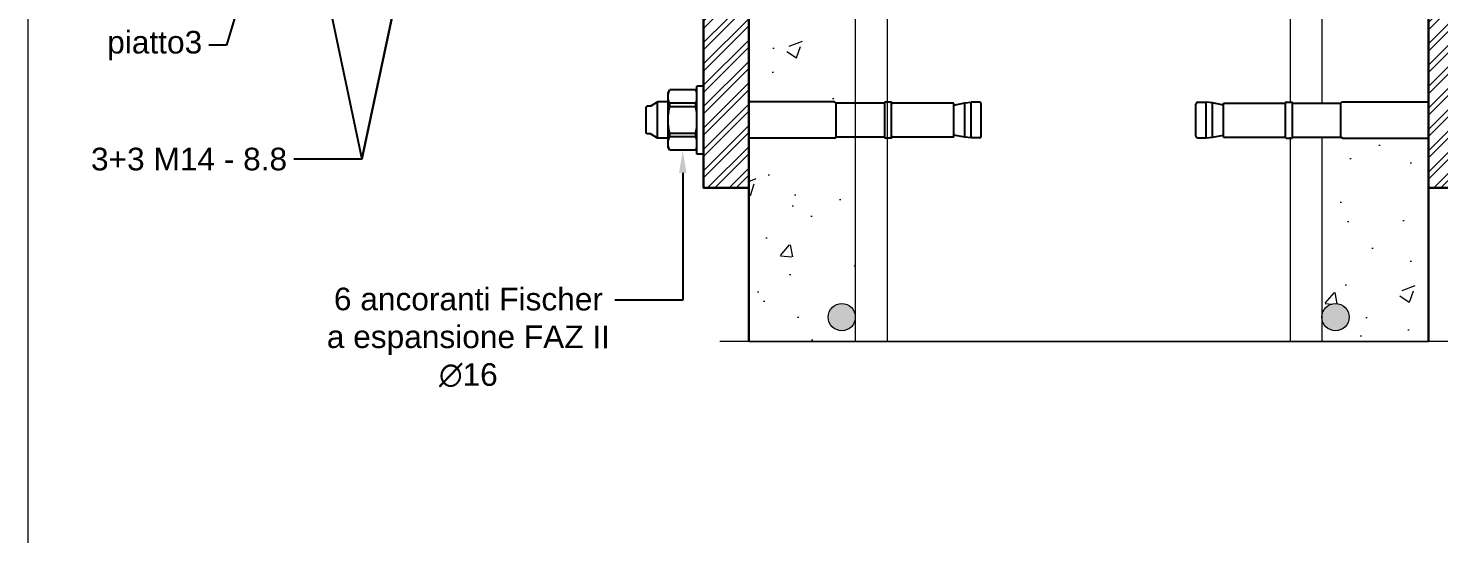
# Model space of a CAD drawing. Header units: millimetres. Extents: x 1415 to 3549, y 2194 to 4677.
# Drawn here: x 1788.71 to 1789.332, y 2312.634 to 2312.857 of the extents above; entities that cross this region are included whole.
import ezdxf
from ezdxf import colors
from ezdxf.entities.mleader import LeaderData, LeaderLine
from ezdxf.math import Vec2, Vec3

# ---------------------------------------------------------------- set-up
doc = ezdxf.new("R2010")
doc.units = ezdxf.units.MM
for name, pattern in [('ACAD_ISO02W100', [15, 12, -3]), ('DASHDOT', [1, 0.5, -0.25, 0, -0.25]), ('phl_thick', [0])]:
    doc.linetypes.add(name, pattern=pattern)
for name, color, linetype, lineweight in [('armature longitudinali', 5, 'Continuous', 9), ('Layer3', 7, 'Continuous', 15), ('Layer4', 7, 'Continuous', 15), ('quote', 252, 'Continuous', 5), ('Setti', 5, 'Continuous', 30), ('sezionato particolari', 7, 'Continuous', 30), ('sezione', 18, 'ACAD_ISO02W100', 20)]:
    doc.layers.add(name, color=color, linetype=linetype, lineweight=lineweight)
doc.layers.add('projection', color=7, linetype='Continuous')
doc.layers.add('retini', color=7, linetype='DASHDOT', lineweight=9, true_color=0x636466)
doc.styles.get("Standard").update_dxf_attribs({"font": 'arial.ttf'})
pattern_1 = [(45, (0, 0), (-0.004714634464, 0.004714634464), []), (45, (0.003143, 0), (-0.004714634464, 0.004714634464), [])]

msp = doc.modelspace()

# ---------------------------------------------------------------- hatches: boundary and pattern name
at = {"layer": 'Layer4', "true_color": 0x939598}
h = msp.add_hatch(dxfattribs=at)
h.set_pattern_fill('AR-CONC', color=252, scale=0.00033)
h.paths.add_polyline_path([(1789.07479, 2312.80912), (1789.06639, 2312.80912), (1789.06564, 2312.80862), (1789.02779, 2312.80862), (1789.02779, 2312.78662), (1789.02779, 2312.71879), (1789.07479, 2312.71879), (1789.07479, 2312.72957, -1), (1789.06279, 2312.72957, -1), (1789.07479, 2312.72957)])
h.paths.add_polyline_path([(1789.07478, 2312.90457, -1), (1789.06278, 2312.90457, -1), (1789.07478, 2312.90457), (1789.07478, 2312.98912), (1789.06639, 2312.98912), (1789.06564, 2312.98862), (1789.02779, 2312.98862), (1789.02779, 2312.82462), (1789.06639, 2312.82462), (1789.06639, 2312.82412), (1789.07479, 2312.82412)])
h.paths.add_polyline_path([(1789.32779, 2312.80862), (1789.28919, 2312.80862), (1789.28919, 2312.80912), (1789.28079, 2312.80912), (1789.28079, 2312.72957, -1), (1789.29279, 2312.72957, -1), (1789.28079, 2312.72957), (1789.28079, 2312.71879), (1789.32779, 2312.71879)])
h.paths.add_polyline_path([(1789.06451, 2312.94359), (1789.09282, 2312.94359), (1789.09282, 2312.9642), (1789.06451, 2312.9642)], flags=9)
at = {"layer": 'quote', "transparency": 33554687}
h = msp.add_hatch(color=256, dxfattribs=at)
h.dxf.hatch_style = 1
h.paths.add_polyline_path([(1789.07479, 2312.72957, 1), (1789.06279, 2312.72957, 1)])
h.paths.add_polyline_path([(1789.28079, 2312.72957, 1), (1789.29279, 2312.72957, 1)])
at = {"layer": 'retini', "true_color": 0x939598}
h = msp.add_hatch(dxfattribs=at)
h.set_pattern_fill('ANSI32', color=252, scale=0.0007)
h.set_pattern_definition(pattern_1)
h.paths.add_polyline_path([(1789.00779, 2313.09537), (1789.02779, 2313.09537), (1789.02779, 2312.78662), (1789.00779, 2312.78662)])
h.paths.add_polyline_path([(1789.00779, 2313.20662), (1789.02779, 2313.20662), (1789.02779, 2313.09537), (1789.00779, 2313.09537)])
h = msp.add_hatch(dxfattribs=at)
h.set_pattern_fill('ANSI32', color=252, scale=0.0007)
h.set_pattern_definition(pattern_1)
h.paths.add_polyline_path([(1789.34779, 2313.09537), (1789.32779, 2313.09537), (1789.32779, 2312.78662), (1789.34779, 2312.78662)])
h.paths.add_polyline_path([(1789.34779, 2313.20662), (1789.32779, 2313.20662), (1789.32779, 2313.09537), (1789.34779, 2313.09537)])

# ---------------------------------------------------------------- linework, layer by layer
at = {"layer": 'armature longitudinali'}
for points in [[(1789.07479, 2313.27445), (1789.07479, 2312.71879)], [(1789.08879, 2313.27445), (1789.08879, 2312.71879)], [(1789.26679, 2312.98912), (1789.26679, 2312.82412)], [(1789.28079, 2312.98912), (1789.28079, 2312.82412)], [(1789.26679, 2312.80912), (1789.26679, 2312.71879)], [(1789.28079, 2312.80912), (1789.28079, 2312.71879)]]:
    msp.add_lwpolyline(points, dxfattribs=at)
at = {"layer": 'Layer3'}
for p, q in [((1789.02779, 2312.81662), (1789.02779, 2312.81662)), ((1789.32779, 2312.81662), (1789.32779, 2312.81662))]:
    msp.add_line(p, q, dxfattribs=at)
msp.add_lwpolyline([(1788.7096, 2314.18968), (1790.38074, 2314.18968), (1790.38074, 2312.20923), (1788.7096, 2312.20923)], close=True, dxfattribs=at)
at = {"layer": 'projection', "color": 7, "linetype": 'phl_thick'}
for p, q in [((1788.99209, 2312.82862), (1788.99289, 2312.83)), ((1788.99209, 2312.80462), (1788.99209, 2312.82862)), ((1788.99209, 2312.82701), (1788.9921, 2312.82733)), ((1788.99209, 2312.82701), (1788.9921, 2312.82733)), ((1788.9921, 2312.82673), (1788.99209, 2312.82701)), ((1788.9921, 2312.82673), (1788.99209, 2312.82701)), ((1788.9921, 2312.82733), (1788.99213, 2312.82765)), ((1788.9921, 2312.82733), (1788.99213, 2312.82765)), ((1788.99212, 2312.82644), (1788.9921, 2312.82673)), ((1788.99212, 2312.82644), (1788.9921, 2312.82673)), ((1788.99216, 2312.82615), (1788.99212, 2312.82644)), ((1788.99216, 2312.82615), (1788.99212, 2312.82644)), ((1788.99213, 2312.82765), (1788.99218, 2312.82797)), ((1788.99213, 2312.82765), (1788.99218, 2312.82797)), ((1788.99222, 2312.82587), (1788.99216, 2312.82615)), ((1788.99222, 2312.82587), (1788.99216, 2312.82615)), ((1788.99218, 2312.82797), (1788.99225, 2312.82829)), ((1788.99218, 2312.82797), (1788.99225, 2312.82829)), ((1788.99225, 2312.82829), (1788.99233, 2312.82861)), ((1788.99225, 2312.82829), (1788.99233, 2312.82861)), ((1788.99233, 2312.82861), (1788.99244, 2312.82894)), ((1788.99233, 2312.82861), (1788.99244, 2312.82894)), ((1788.99244, 2312.82894), (1788.99257, 2312.82927)), ((1788.99244, 2312.82894), (1788.99257, 2312.82927)), ((1788.99257, 2312.82927), (1788.99272, 2312.82962)), ((1788.99257, 2312.82927), (1788.99272, 2312.82962)), ((1788.99272, 2312.82962), (1788.99289, 2312.82997)), ((1788.99272, 2312.82962), (1788.99289, 2312.82997)), ((1788.99289, 2312.82997), (1788.99289, 2312.83)), ((1789.0043, 2312.83), (1788.99289, 2312.83)), ((1788.99289, 2312.82997), (1788.99289, 2312.83)), ((1789.0043, 2312.82997), (1788.99289, 2312.82997)), ((1789.0043, 2312.82997), (1788.99289, 2312.82997)), ((1789.0043, 2312.82997), (1789.0043, 2312.83)), ((1789.00479, 2312.82914), (1789.0043, 2312.83)), ((1789.0043, 2312.82997), (1789.0043, 2312.83)), ((1789.0044, 2312.82976), (1789.0043, 2312.82997)), ((1789.0044, 2312.82976), (1789.0043, 2312.82997)), ((1789.00449, 2312.82957), (1789.0044, 2312.82976)), ((1789.00449, 2312.82957), (1789.0044, 2312.82976)), ((1789.00458, 2312.82937), (1789.00449, 2312.82957)), ((1789.00458, 2312.82937), (1789.00449, 2312.82957)), ((1789.00466, 2312.82918), (1789.00458, 2312.82937)), ((1789.00466, 2312.82918), (1789.00458, 2312.82937)), ((1789.00473, 2312.82899), (1789.00466, 2312.82918)), ((1789.00473, 2312.82899), (1789.00466, 2312.82918)), ((1789.00479, 2312.8288), (1789.00473, 2312.82899)), ((1789.00479, 2312.8288), (1789.00473, 2312.82899)), ((1789.00779, 2312.83162), (1789.00479, 2312.83162)), ((1789.00479, 2312.80162), (1789.00479, 2312.83162)), ((1789.00779, 2312.80162), (1789.00779, 2312.83162)), ((1788.98239, 2312.82237), (1788.98279, 2312.82277)), ((1788.98239, 2312.81087), (1788.98239, 2312.82237)), ((1788.98439, 2312.82277), (1788.98279, 2312.82277)), ((1788.98439, 2312.82277), (1788.98742, 2312.82462)), ((1788.98742, 2312.80862), (1788.98742, 2312.82462)), ((1788.99209, 2312.82462), (1788.98742, 2312.82462)), ((1788.98742, 2312.80862), (1788.98742, 2312.82462)), ((1788.99229, 2312.82558), (1788.99222, 2312.82587)), ((1788.99229, 2312.82558), (1788.99222, 2312.82587)), ((1788.99225, 2312.81923), (1788.99233, 2312.81976)), ((1788.99225, 2312.81923), (1788.99233, 2312.81976)), ((1788.99237, 2312.82528), (1788.99229, 2312.82558)), ((1788.99237, 2312.82528), (1788.99229, 2312.82558)), ((1788.99233, 2312.81976), (1788.99241, 2312.82029)), ((1788.99233, 2312.81976), (1788.99241, 2312.82029)), ((1788.99248, 2312.82499), (1788.99237, 2312.82528)), ((1788.99248, 2312.82499), (1788.99237, 2312.82528)), ((1788.99241, 2312.82029), (1788.99251, 2312.82084)), ((1788.99241, 2312.82029), (1788.99251, 2312.82084)), ((1788.9926, 2312.82468), (1788.99248, 2312.82499)), ((1788.9926, 2312.82468), (1788.99248, 2312.82499)), ((1788.99251, 2312.82084), (1788.99262, 2312.82139)), ((1788.99251, 2312.82084), (1788.99262, 2312.82139)), ((1788.99273, 2312.82438), (1788.9926, 2312.82468)), ((1788.99273, 2312.82438), (1788.9926, 2312.82468)), ((1788.99262, 2312.82139), (1788.99275, 2312.82195)), ((1788.99262, 2312.82139), (1788.99275, 2312.82195)), ((1788.99289, 2312.82406), (1788.99273, 2312.82438)), ((1788.99289, 2312.82406), (1788.99273, 2312.82438)), ((1788.99275, 2312.82195), (1788.99289, 2312.82253)), ((1788.99275, 2312.82195), (1788.99289, 2312.82253)), ((1789.0043, 2312.82406), (1788.99289, 2312.82406)), ((1788.99289, 2312.82253), (1788.99289, 2312.82406)), ((1789.0043, 2312.82406), (1788.99289, 2312.82406)), ((1788.99289, 2312.82253), (1788.99289, 2312.82406)), ((1789.0043, 2312.82253), (1788.99289, 2312.82253)), ((1789.0043, 2312.82253), (1788.99289, 2312.82253)), ((1789.0043, 2312.82406), (1789.0044, 2312.82426)), ((1789.0043, 2312.82406), (1789.0044, 2312.82426)), ((1789.0043, 2312.82253), (1789.0043, 2312.82406)), ((1789.0043, 2312.82253), (1789.0043, 2312.82406)), ((1789.0044, 2312.82212), (1789.0043, 2312.82253)), ((1789.0044, 2312.82212), (1789.0043, 2312.82253)), ((1789.0044, 2312.82426), (1789.00449, 2312.82446)), ((1789.0044, 2312.82426), (1789.00449, 2312.82446)), ((1789.00449, 2312.82173), (1789.0044, 2312.82212)), ((1789.00449, 2312.82173), (1789.0044, 2312.82212)), ((1789.00449, 2312.82446), (1789.00458, 2312.82466)), ((1789.00449, 2312.82446), (1789.00458, 2312.82466)), ((1789.00458, 2312.82134), (1789.00449, 2312.82173)), ((1789.00458, 2312.82134), (1789.00449, 2312.82173)), ((1789.00458, 2312.82466), (1789.00466, 2312.82485)), ((1789.00458, 2312.82466), (1789.00466, 2312.82485)), ((1789.00466, 2312.82095), (1789.00458, 2312.82134)), ((1789.00466, 2312.82095), (1789.00458, 2312.82134)), ((1789.00466, 2312.82485), (1789.00473, 2312.82504)), ((1789.00466, 2312.82485), (1789.00473, 2312.82504)), ((1789.00473, 2312.82057), (1789.00466, 2312.82095)), ((1789.00473, 2312.82057), (1789.00466, 2312.82095)), ((1789.00473, 2312.82504), (1789.00479, 2312.82523)), ((1789.00473, 2312.82504), (1789.00479, 2312.82523)), ((1789.00479, 2312.82019), (1789.00473, 2312.82057)), ((1789.00479, 2312.82019), (1789.00473, 2312.82057)), ((1789.06564, 2312.82462), (1789.02779, 2312.82462)), ((1789.06639, 2312.82412), (1789.06564, 2312.82462)), ((1789.06639, 2312.80912), (1789.06639, 2312.82412)), ((1789.08779, 2312.82412), (1789.06639, 2312.82412)), ((1789.06639, 2312.80912), (1789.06639, 2312.82412)), ((1789.08779, 2312.80888), (1789.08779, 2312.82436)), ((1789.09059, 2312.82456), (1789.08799, 2312.82456)), ((1789.09079, 2312.80888), (1789.09079, 2312.82436)), ((1789.11829, 2312.82412), (1789.09129, 2312.82412)), ((1789.11829, 2312.82324), (1789.12309, 2312.82422)), ((1789.11829, 2312.81763), (1789.11829, 2312.82412)), ((1789.12309, 2312.82422), (1789.12589, 2312.82447)), ((1789.12309, 2312.80902), (1789.12309, 2312.82422)), ((1789.12309, 2312.80902), (1789.12309, 2312.82422)), ((1789.12589, 2312.80877), (1789.12589, 2312.82447)), ((1789.12959, 2312.82447), (1789.12589, 2312.82447)), ((1789.12589, 2312.80877), (1789.12589, 2312.82447)), ((1789.13039, 2312.80957), (1789.13039, 2312.82367)), ((1789.22519, 2312.80957), (1789.22519, 2312.82367)), ((1789.22599, 2312.82447), (1789.22969, 2312.82447)), ((1789.22969, 2312.80877), (1789.22969, 2312.82447)), ((1789.23249, 2312.82422), (1789.22969, 2312.82447)), ((1789.22969, 2312.80877), (1789.22969, 2312.82447)), ((1789.23249, 2312.80902), (1789.23249, 2312.82422)), ((1789.23729, 2312.82324), (1789.23249, 2312.82422)), ((1789.23249, 2312.80902), (1789.23249, 2312.82422)), ((1789.23729, 2312.82412), (1789.26429, 2312.82412)), ((1789.23729, 2312.81763), (1789.23729, 2312.82412)), ((1789.26479, 2312.80888), (1789.26479, 2312.82436)), ((1789.26499, 2312.82456), (1789.26759, 2312.82456)), ((1789.26779, 2312.80888), (1789.26779, 2312.82436)), ((1789.26779, 2312.82412), (1789.28919, 2312.82412)), ((1789.28919, 2312.82412), (1789.28994, 2312.82462)), ((1789.28919, 2312.80912), (1789.28919, 2312.82412)), ((1789.28919, 2312.80912), (1789.28919, 2312.82412)), ((1789.28994, 2312.82462), (1789.32779, 2312.82462)), ((1788.99209, 2312.81662), (1788.9921, 2312.81714)), ((1788.99209, 2312.81662), (1788.9921, 2312.81714)), ((1788.9921, 2312.8161), (1788.99209, 2312.81662)), ((1788.9921, 2312.8161), (1788.99209, 2312.81662)), ((1788.9921, 2312.81714), (1788.99212, 2312.81766)), ((1788.9921, 2312.81714), (1788.99212, 2312.81766)), ((1788.99212, 2312.81558), (1788.9921, 2312.8161)), ((1788.99212, 2312.81558), (1788.9921, 2312.8161)), ((1788.99212, 2312.81766), (1788.99215, 2312.81818)), ((1788.99212, 2312.81766), (1788.99215, 2312.81818)), ((1788.99215, 2312.81506), (1788.99212, 2312.81558)), ((1788.99215, 2312.81506), (1788.99212, 2312.81558)), ((1788.99215, 2312.81818), (1788.9922, 2312.8187)), ((1788.99215, 2312.81818), (1788.9922, 2312.8187)), ((1788.9922, 2312.81454), (1788.99215, 2312.81506)), ((1788.9922, 2312.81454), (1788.99215, 2312.81506)), ((1788.9922, 2312.8187), (1788.99225, 2312.81923)), ((1788.9922, 2312.8187), (1788.99225, 2312.81923)), ((1788.99225, 2312.81401), (1788.9922, 2312.81454)), ((1788.99225, 2312.81401), (1788.9922, 2312.81454)), ((1788.99233, 2312.81348), (1788.99225, 2312.81401)), ((1788.99233, 2312.81348), (1788.99225, 2312.81401)), ((1789.11829, 2312.80912), (1789.11829, 2312.81763)), ((1789.23729, 2312.80912), (1789.23729, 2312.81763)), ((1788.98279, 2312.81047), (1788.98239, 2312.81087)), ((1788.98439, 2312.81047), (1788.98279, 2312.81047)), ((1788.98742, 2312.80862), (1788.98439, 2312.81047)), ((1788.99209, 2312.80862), (1788.98742, 2312.80862)), ((1788.99216, 2312.80709), (1788.99222, 2312.80737)), ((1788.99216, 2312.80709), (1788.99222, 2312.80737)), ((1788.99222, 2312.80737), (1788.99229, 2312.80766)), ((1788.99222, 2312.80737), (1788.99229, 2312.80766)), ((1788.99229, 2312.80766), (1788.99237, 2312.80796)), ((1788.99229, 2312.80766), (1788.99237, 2312.80796)), ((1788.99241, 2312.81295), (1788.99233, 2312.81348)), ((1788.99241, 2312.81295), (1788.99233, 2312.81348)), ((1788.99237, 2312.80796), (1788.99248, 2312.80825)), ((1788.99237, 2312.80796), (1788.99248, 2312.80825)), ((1788.99251, 2312.8124), (1788.99241, 2312.81295)), ((1788.99251, 2312.8124), (1788.99241, 2312.81295)), ((1788.99248, 2312.80825), (1788.9926, 2312.80856)), ((1788.99248, 2312.80825), (1788.9926, 2312.80856)), ((1788.99262, 2312.81185), (1788.99251, 2312.8124)), ((1788.99262, 2312.81185), (1788.99251, 2312.8124)), ((1788.9926, 2312.80856), (1788.99273, 2312.80887)), ((1788.9926, 2312.80856), (1788.99273, 2312.80887)), ((1788.99275, 2312.81129), (1788.99262, 2312.81185)), ((1788.99275, 2312.81129), (1788.99262, 2312.81185)), ((1788.99273, 2312.80887), (1788.99289, 2312.80918)), ((1788.99273, 2312.80887), (1788.99289, 2312.80918)), ((1788.99289, 2312.81071), (1788.99275, 2312.81129)), ((1788.99289, 2312.81071), (1788.99275, 2312.81129)), ((1789.0043, 2312.81071), (1788.99289, 2312.81071)), ((1788.99289, 2312.80918), (1788.99289, 2312.81071)), ((1789.0043, 2312.81071), (1788.99289, 2312.81071)), ((1788.99289, 2312.80918), (1788.99289, 2312.81071)), ((1789.0043, 2312.80918), (1788.99289, 2312.80918)), ((1789.0043, 2312.80918), (1788.99289, 2312.80918)), ((1789.0043, 2312.81071), (1789.0044, 2312.81112)), ((1789.0043, 2312.81071), (1789.0044, 2312.81112)), ((1789.0043, 2312.80918), (1789.0043, 2312.81071)), ((1789.0043, 2312.80918), (1789.0043, 2312.81071)), ((1789.0044, 2312.80898), (1789.0043, 2312.80918)), ((1789.0044, 2312.80898), (1789.0043, 2312.80918)), ((1789.0044, 2312.81112), (1789.00449, 2312.81151)), ((1789.0044, 2312.81112), (1789.00449, 2312.81151)), ((1789.00449, 2312.80878), (1789.0044, 2312.80898)), ((1789.00449, 2312.80878), (1789.0044, 2312.80898)), ((1789.00449, 2312.81151), (1789.00458, 2312.81191)), ((1789.00449, 2312.81151), (1789.00458, 2312.81191)), ((1789.00458, 2312.80859), (1789.00449, 2312.80878)), ((1789.00458, 2312.80859), (1789.00449, 2312.80878)), ((1789.00458, 2312.81191), (1789.00466, 2312.81229)), ((1789.00458, 2312.81191), (1789.00466, 2312.81229)), ((1789.00466, 2312.80839), (1789.00458, 2312.80859)), ((1789.00466, 2312.80839), (1789.00458, 2312.80859)), ((1789.00466, 2312.81229), (1789.00473, 2312.81267)), ((1789.00466, 2312.81229), (1789.00473, 2312.81267)), ((1789.00473, 2312.8082), (1789.00466, 2312.80839)), ((1789.00473, 2312.8082), (1789.00466, 2312.80839)), ((1789.00473, 2312.81267), (1789.00479, 2312.81305)), ((1789.00473, 2312.81267), (1789.00479, 2312.81305)), ((1789.00479, 2312.80801), (1789.00473, 2312.8082)), ((1789.00479, 2312.80801), (1789.00473, 2312.8082)), ((1789.06564, 2312.80862), (1789.02779, 2312.80862)), ((1789.06564, 2312.80862), (1789.06639, 2312.80912)), ((1789.08779, 2312.80912), (1789.06639, 2312.80912)), ((1789.09059, 2312.80868), (1789.08799, 2312.80868)), ((1789.11829, 2312.80912), (1789.09129, 2312.80912)), ((1789.12309, 2312.80902), (1789.11829, 2312.81)), ((1789.12589, 2312.80877), (1789.12309, 2312.80902)), ((1789.12959, 2312.80877), (1789.12589, 2312.80877)), ((1789.22599, 2312.80877), (1789.22969, 2312.80877)), ((1789.22969, 2312.80877), (1789.23249, 2312.80902)), ((1789.23249, 2312.80902), (1789.23729, 2312.81)), ((1789.23729, 2312.80912), (1789.26429, 2312.80912)), ((1789.26499, 2312.80868), (1789.26759, 2312.80868)), ((1789.26779, 2312.80912), (1789.28919, 2312.80912)), ((1789.28994, 2312.80862), (1789.28919, 2312.80912)), ((1789.28994, 2312.80862), (1789.32779, 2312.80862)), ((1788.99209, 2312.80623), (1788.9921, 2312.80651)), ((1788.99209, 2312.80623), (1788.9921, 2312.80651)), ((1788.9921, 2312.80591), (1788.99209, 2312.80623)), ((1788.9921, 2312.80591), (1788.99209, 2312.80623)), ((1788.99289, 2312.80325), (1788.99209, 2312.80462)), ((1788.9921, 2312.80651), (1788.99212, 2312.8068)), ((1788.9921, 2312.80651), (1788.99212, 2312.8068)), ((1788.99213, 2312.80559), (1788.9921, 2312.80591)), ((1788.99213, 2312.80559), (1788.9921, 2312.80591)), ((1788.99212, 2312.8068), (1788.99216, 2312.80709)), ((1788.99212, 2312.8068), (1788.99216, 2312.80709)), ((1788.99218, 2312.80527), (1788.99213, 2312.80559)), ((1788.99218, 2312.80527), (1788.99213, 2312.80559)), ((1788.99225, 2312.80495), (1788.99218, 2312.80527)), ((1788.99225, 2312.80495), (1788.99218, 2312.80527)), ((1788.99233, 2312.80463), (1788.99225, 2312.80495)), ((1788.99233, 2312.80463), (1788.99225, 2312.80495)), ((1788.99244, 2312.8043), (1788.99233, 2312.80463)), ((1788.99244, 2312.8043), (1788.99233, 2312.80463)), ((1788.99257, 2312.80397), (1788.99244, 2312.8043)), ((1788.99257, 2312.80397), (1788.99244, 2312.8043)), ((1788.99272, 2312.80363), (1788.99257, 2312.80397)), ((1788.99272, 2312.80363), (1788.99257, 2312.80397)), ((1788.99289, 2312.80327), (1788.99272, 2312.80363)), ((1788.99289, 2312.80327), (1788.99272, 2312.80363)), ((1789.0043, 2312.80327), (1788.99289, 2312.80327)), ((1788.99289, 2312.80325), (1788.99289, 2312.80327)), ((1789.0043, 2312.80327), (1788.99289, 2312.80327)), ((1788.99289, 2312.80325), (1788.99289, 2312.80327)), ((1789.0043, 2312.80325), (1788.99289, 2312.80325)), ((1789.0043, 2312.80325), (1789.00479, 2312.8041)), ((1789.0043, 2312.80327), (1789.0044, 2312.80348)), ((1789.0043, 2312.80327), (1789.0044, 2312.80348)), ((1789.0043, 2312.80325), (1789.0043, 2312.80327)), ((1789.0043, 2312.80325), (1789.0043, 2312.80327)), ((1789.0044, 2312.80348), (1789.00449, 2312.80367)), ((1789.0044, 2312.80348), (1789.00449, 2312.80367)), ((1789.00449, 2312.80367), (1789.00458, 2312.80387)), ((1789.00449, 2312.80367), (1789.00458, 2312.80387)), ((1789.00458, 2312.80387), (1789.00466, 2312.80406)), ((1789.00458, 2312.80387), (1789.00466, 2312.80406)), ((1789.00466, 2312.80406), (1789.00473, 2312.80425)), ((1789.00466, 2312.80406), (1789.00473, 2312.80425)), ((1789.00473, 2312.80425), (1789.00479, 2312.80444)), ((1789.00473, 2312.80425), (1789.00479, 2312.80444)), ((1789.00779, 2312.80162), (1789.00479, 2312.80162))]:
    msp.add_line(p, q, dxfattribs=at)
for centre, radius, start, end in [((1789.08799, 2312.82436), 0.0002, 90.00087, 180), ((1789.09059, 2312.82436), 0.0002, 359.99993, 89.99913), ((1789.09129, 2312.82362), 0.0005, 90, 180), ((1789.12959, 2312.82367), 0.0008, 0, 89.99978), ((1789.22599, 2312.82367), 0.0008, 90.00022, 180), ((1789.26429, 2312.82362), 0.0005, 0, 90), ((1789.26499, 2312.82436), 0.0002, 90.00087, 180.00007), ((1789.26759, 2312.82436), 0.0002, 0, 89.99913), ((1789.08799, 2312.80888), 0.0002, 180, 269.99913), ((1789.09059, 2312.80888), 0.0002, 270.00087, 0.00007), ((1789.09129, 2312.80962), 0.0005, 180, 270), ((1789.12959, 2312.80957), 0.0008, 270.00022, 0), ((1789.22599, 2312.80957), 0.0008, 180, 269.99978), ((1789.26429, 2312.80962), 0.0005, 270, 0), ((1789.26499, 2312.80888), 0.0002, 179.99993, 269.99913), ((1789.26759, 2312.80888), 0.0002, 270.00087, 0)]:
    msp.add_arc(centre, radius, start, end, dxfattribs=at)
at = {"layer": 'quote'}
for centre in [(1789.06879, 2312.72957), (1789.28679, 2312.72957)]:
    msp.add_circle(centre, 0.006, dxfattribs=at)
at = {"layer": 'Setti'}
for p, q in [((1789.02779, 2312.71879), (1789.02779, 2313.27445)), ((1789.32779, 2312.71879), (1789.32779, 2313.27445))]:
    msp.add_line(p, q, dxfattribs=at)
at = {"layer": 'sezionato particolari'}
for points in [[(1789.00779, 2313.20662), (1789.00779, 2312.78662), (1789.02779, 2312.78662), (1789.02779, 2313.20662), (1789.00779, 2313.20662)], [(1789.34779, 2313.20662), (1789.34779, 2312.78662), (1789.32779, 2312.78662), (1789.32779, 2313.20662), (1789.34779, 2313.20662)]]:
    msp.add_lwpolyline(points, dxfattribs=at)
at = {"layer": 'sezione', "ltscale": 0.2}
msp.add_line((1789.34431, 2312.71879), (1789.015, 2312.71879), dxfattribs=at)
msp.add_lwpolyline([(1789.02779, 2312.71879), (1789.32779, 2312.71879)], dxfattribs=at)

# ---------------------------------------------------------------- leaders
at = {"layer": 'quote'}
ml = msp.add_multileader_mtext('Standard', dxfattribs=at)
ml.set_content('3+3 M14 - 8.8', color=256)
ml.set_leader_properties()
ml.build(insert=Vec2(0, 0))
ml.multileader.update_dxf_attribs({"dogleg_length": 0.03, "arrow_head_size": 0.01})
ctx = ml.context
ctx.base_point, ctx.char_height, ctx.arrow_head_size, ctx.landing_gap_size, ctx.plane_origin = Vec3(1788.73551, 2312.7993), 0.01, 0.01, 0.003, Vec3(1788.87078, 2312.93737)
ctx.text_align_type = 2
notes = []
notes.append((ctx, [(0, (1, 1, 0), (1788.8569, 2312.7993), (-1, 0), 0.03, [(1, [(1788.82701, 2312.94142), (1788.8569, 2312.7993), (1788.88701, 2312.94142)], 0, [])])]))
ctx.mtext.insert, ctx.mtext.alignment, ctx.mtext.flow_direction = Vec3(1788.8239, 2312.80439), 3, 5
ml = msp.add_multileader_mtext('Standard', dxfattribs=at)
ml.set_content('piatto3 ', color=256)
ml.set_leader_properties()
ml.build(insert=Vec2(0, 0))
ml.multileader.update_dxf_attribs({"dogleg_length": 0.03, "arrow_head_size": 0.01})
ctx = ml.context
ctx.base_point, ctx.char_height, ctx.arrow_head_size, ctx.landing_gap_size, ctx.plane_origin = Vec3(1788.74303, 2312.84964), 0.01, 0.01, 0.003, Vec3(1788.82567, 2312.84278)
ctx.text_align_type = 2
notes.append((ctx, [(0, (1, 1, 0), (1788.79712, 2312.84964), (-1, 0), 0.0077, [(0, [(1788.81725, 2312.91662), (1788.79712, 2312.84964)], 0, [])])]))
ctx.mtext.insert, ctx.mtext.alignment, ctx.mtext.flow_direction = Vec3(1788.78642, 2312.85602), 3, 5
ml = msp.add_multileader_mtext('Standard', dxfattribs=at)
ml.set_content('6 ancoranti Fischer a espansione FAZ II {\\fBahnschrift Light|b0|i0|c0|p34;∅}16 ', color=256)
ml.set_leader_properties()
ml.build(insert=Vec2(0, 0))
ml.multileader.update_dxf_attribs({"dogleg_length": 0.03, "arrow_head_size": 0.01})
ctx = ml.context
ctx.base_point, ctx.char_height, ctx.arrow_head_size, ctx.landing_gap_size, ctx.plane_origin, ctx.plane_x_axis, ctx.plane_y_axis = Vec3(1788.83933, 2312.73716), 0.01, 0.01, 0.003, Vec3(1788.99859, 2312.98325), Vec3(1, -0.000654), Vec3(0.000654, 1)
ctx.text_align_type = 1
notes.append((ctx, [(0, (1, 1, 0), (1788.99859, 2312.73705), (-1, 0.000654), 0.03, [(2, [(1788.99859, 2312.80325)], 0, [])])]))
ctx.mtext.insert, ctx.mtext.text_direction, ctx.mtext.rotation, ctx.mtext.width, ctx.mtext.alignment, ctx.mtext.flow_direction = Vec3(1788.90397, 2312.74256), Vec3(1, -0.000654), 6.282531, 0.1266845, 2, 5
for ctx, leaders in notes:
    for number, flags, end, landing, length, lines in leaders:
        leader = LeaderData()
        leader.index, (leader.has_last_leader_line, leader.has_dogleg_vector, leader.attachment_direction) = number, flags
        leader.last_leader_point, leader.dogleg_vector, leader.dogleg_length = Vec3(end), Vec3(landing), length
        for number, points, colour, breaks in lines:
            line = LeaderLine()
            line.index, line.vertices, line.color, line.breaks = number, Vec3.list(points), colors.encode_raw_color(colour), breaks
            leader.lines.append(line)
        ctx.leaders.append(leader)

doc.saveas('drawing.dxf')
